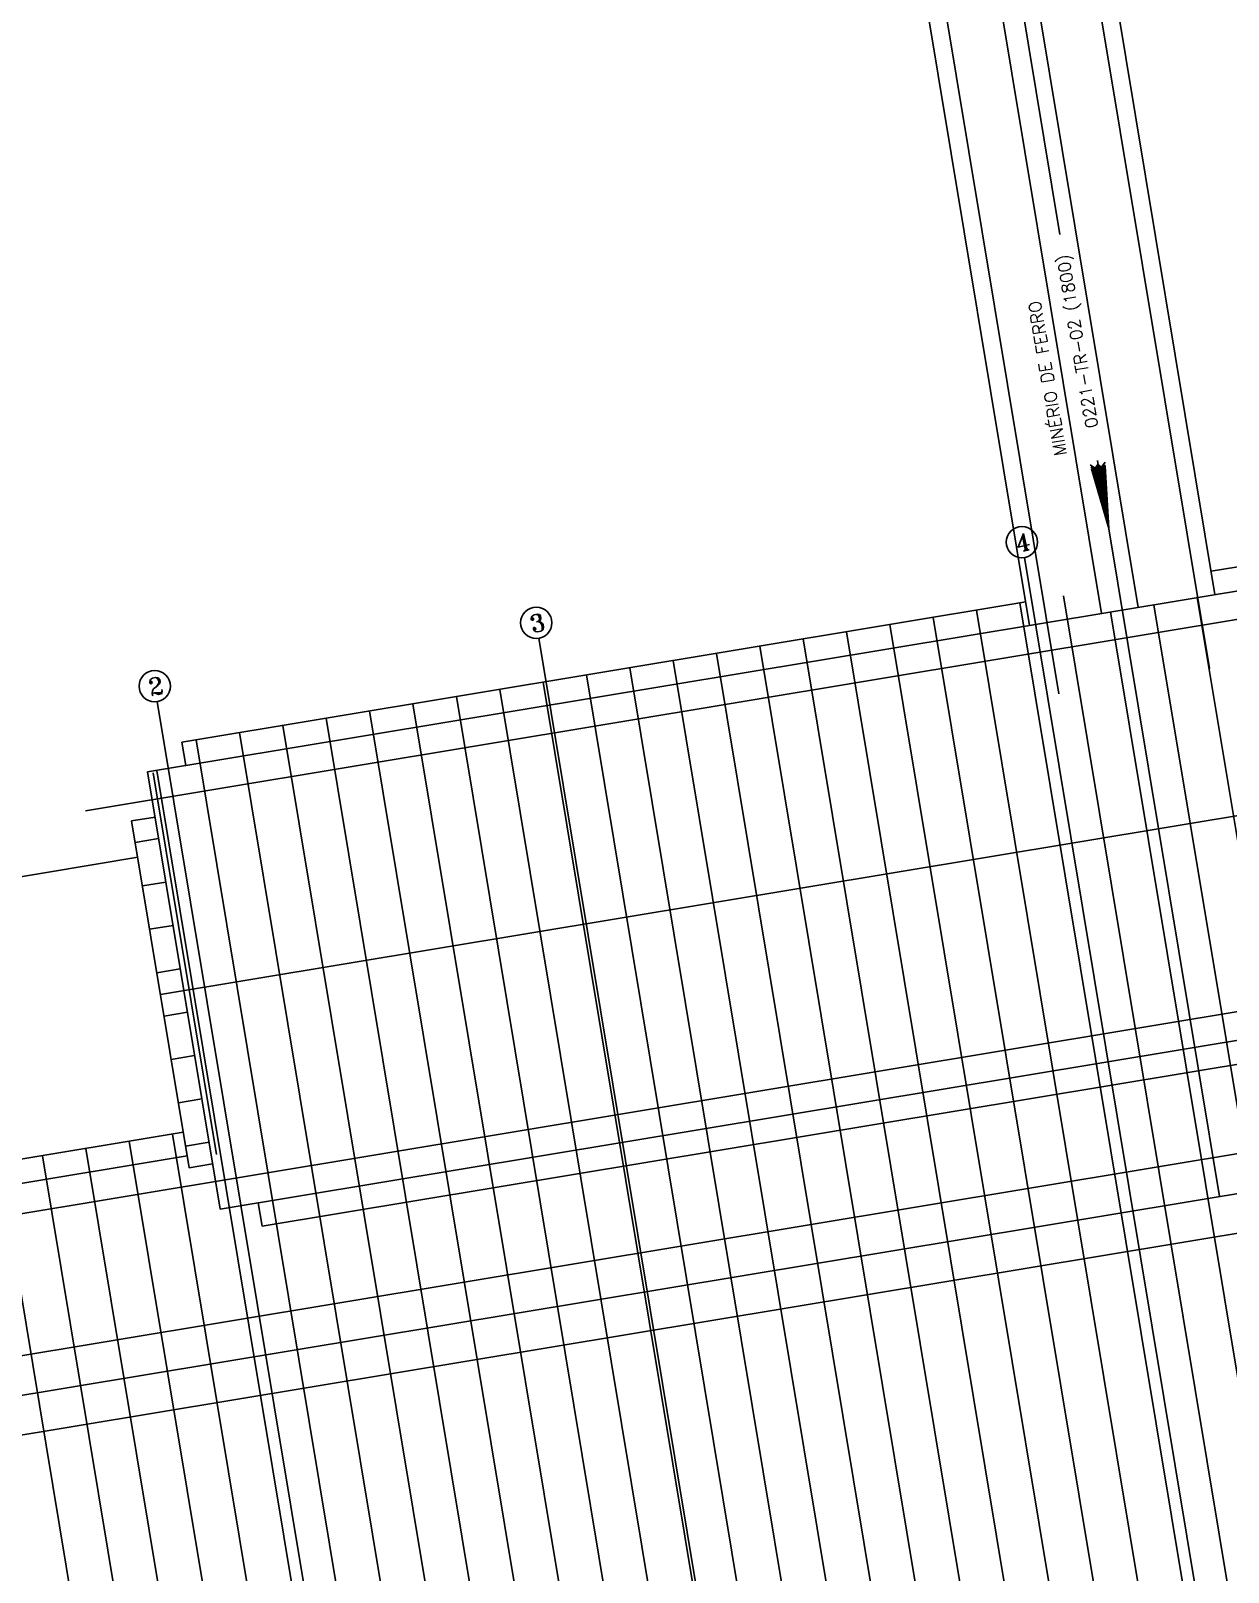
# Model space of a CAD drawing. Header units: millimetres. Extents: x -16232 to 52632, y -3739 to 20678.
# Drawn here: x 20583 to 21050, y 11947 to 12548 of the extents above; entities that cross this region are included whole.
import ezdxf
from ezdxf.enums import TextEntityAlignment as Align

# ---------------------------------------------------------------- set-up
doc = ezdxf.new("R2010")
doc.units = ezdxf.units.MM
doc.header["$LTSCALE"] = 300
doc.header["$MEASUREMENT"] = 0
doc.layers.add('CINZA-8', color=8, linetype='Continuous')
doc.styles.add('ROMANT', font='ROMANT', dxfattribs={"height": 0.2})

msp = doc.modelspace()

# ---------------------------------------------------------------- hatches: boundary and pattern name
at = {"layer": 'CINZA-8'}
h = msp.add_hatch(dxfattribs=at)
h.set_pattern_fill('LINE', color=256, scale=5.40113, angle=9.4254, style=0)
h.set_pattern_definition([(9.4254, (21586.992, 13747.636), (-2.80831, 16.91707), [])])
h.paths.add_polyline_path([(20630.405, 12247.173), (20621.264, 12245.656), (20643.731, 12110.319), (20652.872, 12111.836)])

# ---------------------------------------------------------------- linework, layer by layer
for p, q in [((20608.664, 14681.765), (21000.536, 12321.157)), ((20623.05, 14684.153), (21014.921, 12323.545)), ((20649.561, 14667.785), (21042.682, 12299.645)), ((20656.327, 14668.909), (21044.844, 12328.512)), ((20590.757, 14658.024), (20983.879, 12289.883)), ((20583.99, 14656.9), (20972.506, 12316.504)), ((20663.796, 14400.036), (20984.36, 12468.977)), ((20508.394, 12019.943), (23674.73, 12545.569)), ((20513.404, 11989.763), (23679.74, 12515.389)), ((20502.405, 12003.443), (22956.257, 12410.793)), ((21043.326, 12337.653), (21440.235, 12403.541)), ((20628.379, 12259.377), (21456.639, 12396.872)), ((20604.119, 12244.224), (21484.494, 12390.371)), ((20996.099, 12379.177), (20999.526, 12376.759)), ((20999.088, 12379.301), (20996.988, 12376.328)), ((20999.236, 12378.441), (20997.208, 12375.57)), ((20998.995, 12380.816), (21046.643, 12093.789)), ((20999.088, 12379.301), (21002.062, 12377.202)), ((20999.237, 12378.441), (21002.109, 12376.414)), ((21001.946, 12380.185), (20999.526, 12376.759)), ((21001.97, 12379.148), (20999.675, 12375.899)), ((21001.983, 12378.563), (21003.405, 12354.253)), ((20996.424, 12378.192), (20999.674, 12375.899)), ((20996.608, 12377.636), (21003.405, 12354.253)), ((20996.728, 12377.222), (20999.823, 12375.039)), ((20997.004, 12376.272), (20999.971, 12374.179)), ((20997.28, 12375.322), (21000.119, 12373.319)), ((20999.385, 12377.581), (20997.429, 12374.812)), ((20997.557, 12374.371), (21000.267, 12372.459)), ((20999.533, 12376.721), (20997.649, 12374.054)), ((20997.833, 12373.421), (21000.415, 12371.599)), ((20999.681, 12375.861), (20997.869, 12373.296)), ((20999.829, 12375.001), (20998.09, 12372.538)), ((20998.109, 12372.471), (21000.564, 12370.739)), ((20999.977, 12374.141), (20998.31, 12371.78)), ((21000.126, 12373.281), (20998.53, 12371.022)), ((21000.274, 12372.421), (20998.751, 12370.264)), ((20999.385, 12377.581), (21002.155, 12375.626)), ((20999.533, 12376.721), (21002.201, 12374.838)), ((20999.681, 12375.861), (21002.247, 12374.05)), ((21002.008, 12378.132), (20999.823, 12375.039)), ((20999.829, 12375.001), (21002.293, 12373.262)), ((21002.066, 12377.144), (20999.971, 12374.179)), ((20999.978, 12374.141), (21002.339, 12372.475)), ((21002.124, 12376.156), (21000.119, 12373.319)), ((21000.126, 12373.281), (21002.385, 12371.687)), ((21002.181, 12375.168), (21000.267, 12372.459)), ((21000.274, 12372.421), (21002.431, 12370.899)), ((21002.239, 12374.181), (21000.416, 12371.599)), ((21002.297, 12373.193), (21000.564, 12370.739)), ((20998.385, 12371.521), (21000.712, 12369.879)), ((20998.662, 12370.57), (21000.86, 12369.019)), ((20998.938, 12369.62), (21001.008, 12368.159)), ((21000.422, 12371.561), (20998.971, 12369.507)), ((21000.57, 12370.701), (20999.191, 12368.749)), ((20999.214, 12368.67), (21001.156, 12367.299)), ((21000.718, 12369.841), (20999.411, 12367.991)), ((20999.49, 12367.719), (21001.305, 12366.439)), ((21000.867, 12368.981), (20999.632, 12367.233)), ((20999.767, 12366.769), (21001.453, 12365.579)), ((21001.015, 12368.121), (20999.852, 12366.475)), ((21001.163, 12367.261), (21000.072, 12365.717)), ((21001.311, 12366.401), (21000.293, 12364.959)), ((21000.422, 12371.561), (21002.477, 12370.111)), ((21000.57, 12370.701), (21002.523, 12369.323)), ((21002.355, 12372.205), (21000.712, 12369.879)), ((21000.719, 12369.841), (21002.57, 12368.535)), ((21002.413, 12371.217), (21000.86, 12369.019)), ((21000.867, 12368.981), (21002.616, 12367.747)), ((21002.47, 12370.229), (21001.008, 12368.159)), ((21001.015, 12368.121), (21002.662, 12366.959)), ((21002.528, 12369.241), (21001.157, 12367.299)), ((21001.163, 12367.261), (21002.708, 12366.171)), ((21002.586, 12368.253), (21001.305, 12366.439)), ((21001.311, 12366.401), (21002.754, 12365.383)), ((21002.644, 12367.265), (21001.453, 12365.579)), ((21000.043, 12365.819), (21001.601, 12364.719)), ((21000.319, 12364.868), (21001.749, 12363.859)), ((21001.459, 12365.541), (21000.513, 12364.201)), ((21000.595, 12363.918), (21001.898, 12362.999)), ((21001.608, 12364.681), (21000.733, 12363.443)), ((21000.872, 12362.968), (21002.046, 12362.139)), ((21001.756, 12363.821), (21000.954, 12362.686)), ((21001.148, 12362.018), (21002.194, 12361.279)), ((21001.904, 12362.961), (21001.174, 12361.928)), ((21002.052, 12362.101), (21001.394, 12361.17)), ((21001.424, 12361.067), (21002.342, 12360.419)), ((21001.46, 12365.541), (21002.8, 12364.595)), ((21002.702, 12366.277), (21001.601, 12364.719)), ((21001.608, 12364.681), (21002.846, 12363.808)), ((21002.2, 12361.241), (21001.615, 12360.412)), ((21002.759, 12365.289), (21001.75, 12363.859)), ((21001.756, 12363.821), (21002.892, 12363.02)), ((21002.349, 12360.381), (21001.835, 12359.654)), ((21002.817, 12364.301), (21001.898, 12362.999)), ((21001.904, 12362.961), (21002.938, 12362.232)), ((21002.875, 12363.313), (21002.046, 12362.139)), ((21002.052, 12362.101), (21002.984, 12361.444)), ((21002.933, 12362.325), (21002.194, 12361.279)), ((21002.201, 12361.241), (21003.03, 12360.656)), ((21002.991, 12361.337), (21002.342, 12360.419)), ((21002.349, 12360.381), (21003.077, 12359.868)), ((21001.7, 12360.117), (21002.49, 12359.559)), ((21001.977, 12359.167), (21002.639, 12358.699)), ((21002.497, 12359.521), (21002.055, 12358.896)), ((21002.253, 12358.216), (21002.787, 12357.84)), ((21002.645, 12358.662), (21002.275, 12358.138)), ((21003.048, 12360.349), (21002.491, 12359.559)), ((21002.793, 12357.802), (21002.496, 12357.38)), ((21002.497, 12359.522), (21003.123, 12359.08)), ((21002.529, 12357.266), (21002.935, 12356.98)), ((21003.106, 12359.361), (21002.639, 12358.7)), ((21002.645, 12358.662), (21003.169, 12358.292)), ((21002.942, 12356.942), (21002.716, 12356.622)), ((21003.164, 12358.373), (21002.787, 12357.84)), ((21002.794, 12357.802), (21003.215, 12357.504)), ((21002.805, 12356.316), (21003.083, 12356.12)), ((21003.222, 12357.385), (21002.935, 12356.98)), ((21003.09, 12356.082), (21002.936, 12355.865)), ((21002.942, 12356.942), (21003.261, 12356.716)), ((21003.081, 12355.365), (21003.231, 12355.26)), ((21003.28, 12356.398), (21003.083, 12356.12)), ((21003.09, 12356.082), (21003.307, 12355.928)), ((21003.238, 12355.222), (21003.157, 12355.107)), ((21003.337, 12355.41), (21003.232, 12355.26)), ((21003.238, 12355.222), (21003.353, 12355.141)), ((21003.358, 12354.415), (21003.38, 12354.4)), ((21003.395, 12354.422), (21003.38, 12354.4)), ((21003.386, 12354.362), (21003.377, 12354.349)), ((21003.386, 12354.362), (21003.399, 12354.353)), ((21045.78, 11889.56), (20970.515, 12342.949)), ((20641.749, 12270.989), (20970.989, 12325.644)), ((21038.416, 11905.721), (20968.768, 12325.275)), ((21055.333, 11908.53), (20985.685, 12328.084)), ((21089.167, 11914.146), (21021.036, 12324.56)), ((21106.084, 11916.954), (21037.953, 12327.368)), ((21004.581, 11900.105), (20934.934, 12319.659)), ((21021.499, 11902.913), (20951.851, 12322.467)), ((21072.25, 11911.338), (21004.119, 12321.751)), ((20970.747, 11894.488), (20901.099, 12314.042)), ((20987.664, 11897.296), (20918.017, 12316.851)), ((20633.392, 12172.597), (21470.793, 12311.61)), ((20856.308, 11858.107), (20781.044, 12311.496)), ((20936.913, 11888.871), (20867.265, 12308.426)), ((20953.83, 11891.68), (20884.182, 12311.234)), ((20903.079, 11883.255), (20833.431, 12302.809)), ((20919.996, 11886.063), (20850.348, 12305.617)), ((20852.328, 11874.83), (20782.68, 12294.384)), ((20869.245, 11877.638), (20799.597, 12297.192)), ((20886.162, 11880.446), (20816.514, 12300.001)), ((20818.494, 11869.213), (20748.846, 12288.767)), ((20835.411, 11872.022), (20765.763, 12291.576)), ((20707.438, 11833.394), (20632.174, 12286.783)), ((20784.66, 11863.597), (20715.012, 12283.151)), ((20801.577, 11866.405), (20731.929, 12285.959)), ((20750.825, 11857.98), (20681.178, 12277.534)), ((20767.742, 11860.788), (20698.095, 12280.343)), ((20643.266, 12261.848), (20641.749, 12270.989)), ((20716.991, 11852.363), (20647.343, 12271.918)), ((20733.908, 11855.172), (20664.26, 12274.726)), ((20628.379, 12259.377), (20656.687, 12088.853)), ((20630.522, 12259.037), (20655.235, 12110.167)), ((20700.074, 11849.555), (20631.944, 12259.969)), ((20479.962, 12070.641), (21509.207, 12241.5)), ((20622.159, 12240.266), (20631.3, 12241.783)), ((20622.159, 12240.266), (20644.626, 12104.929)), ((20187.052, 12153.434), (20624.518, 12226.055)), ((20656.687, 12088.853), (21484.947, 12226.348)), ((20673.091, 12082.184), (21471.577, 12214.736)), ((20517.479, 12098.082), (20642.322, 12118.807)), ((20666.24, 11843.938), (20621.193, 12115.299)), ((20683.157, 11846.747), (20638.11, 12118.107)), ((20504.11, 12086.47), (20643.839, 12109.666)), ((20632.406, 11838.322), (20587.359, 12109.682)), ((20649.323, 11841.13), (20604.276, 12112.491)), ((20615.489, 11835.513), (20570.442, 12106.874)), ((20644.626, 12104.929), (20653.766, 12106.447)), ((20673.091, 12082.184), (20671.574, 12091.324))]:
    msp.add_line(p, q, dxfattribs=at)
for centre in [(20969.514, 12348.98), (20780.043, 12317.527), (20631.172, 12292.814)]:
    msp.add_circle(centre, 6.114, dxfattribs=at)

# ---------------------------------------------------------------- texts
at = {"layer": 'CINZA-8', "style": 'ROMANT', "width": 1.000511}
for s, height, rotation, p in [('0221-TR-02 (1800)', 4.8016, 99.761817, (20991.473, 12427.393)), ('MINÉRIO DE FERRO', 4.8016, 99.761817, (20978.721, 12412.702)), ('4', 6.722, 12.58977, (20969.966, 12348.917)), ('3', 6.722, 12.58977, (20780.495, 12317.464)), ('2', 6.722, 12.58977, (20631.625, 12292.751))]:
    msp.add_text(s, height=height, rotation=rotation, dxfattribs=at).set_placement(p, align=Align.MIDDLE)

doc.saveas('drawing.dxf')
